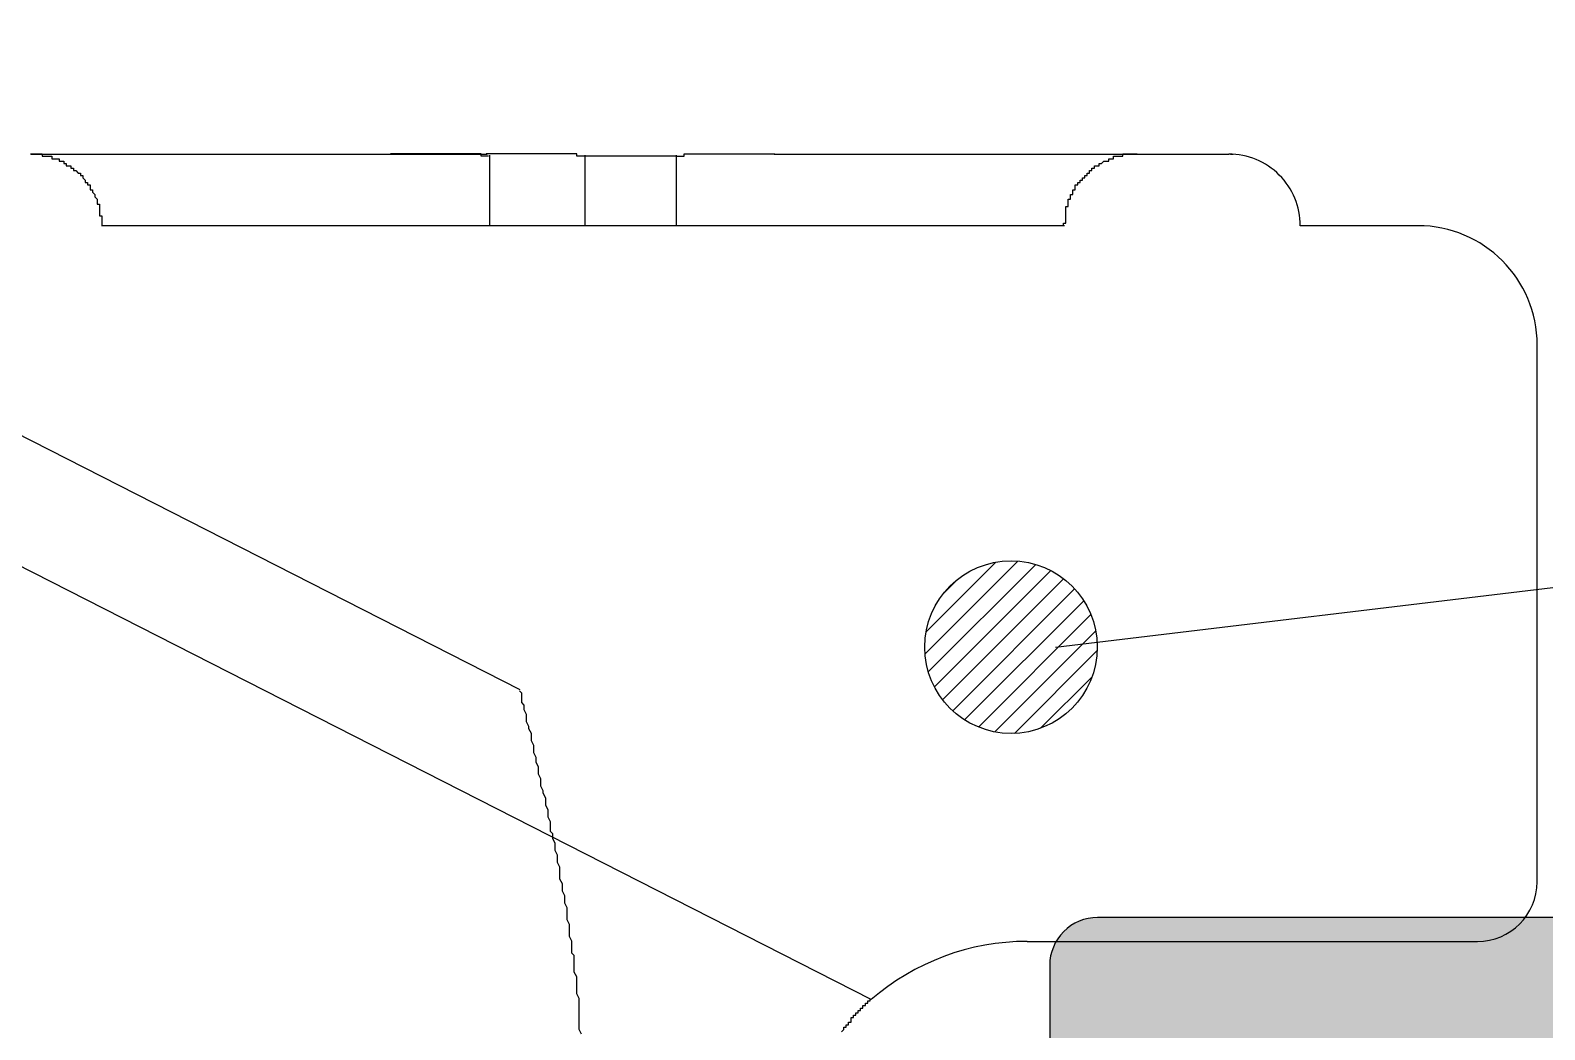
# Model space of a CAD drawing. Header units: millimetres. Extents: x -624 to 1947, y 11274 to 11571.
# Drawn here: x 1339.76 to 1346.11, y 11448.17 to 11452.36 of the extents above; entities that cross this region are included whole.
import ezdxf

# ---------------------------------------------------------------- set-up
doc = ezdxf.new("R2010")
doc.units = ezdxf.units.MM
doc.layers.add('AKSESUAR', color=7, linetype='Continuous')
doc.layers.add('Antet', color=7, linetype='Continuous')

# ---------------------------------------------------------------- blocks, each defined once
blk = doc.blocks.new('FGHDFHGFD')
at = {"color": 7, "linetype": 'Continuous'}
for p, q in [((5432.4529, 1210.8437), (5427.989, 1213.1182)), ((5430.4002, 1213.0893), (5430.4, 1213.0893)), ((5430.4014, 1213.0893), (5431.9146, 1213.0893)), ((5431.9146, 1213.0893), (5432.3146, 1213.0893)), ((5432.3239, 1213.0844), (5432.3239, 1212.7893)), ((5432.7239, 1213.0844), (5432.7239, 1212.7893)), ((5433.1083, 1212.7893), (5433.1083, 1213.0844)), ((5433.5176, 1213.0893), (5435.0352, 1213.0893)), ((5435.0352, 1213.0893), (5435.423, 1213.0893)), ((5435.431, 1213.0891), (5435.4425, 1213.0893)), ((5434.7342, 1212.7893), (5430.698, 1212.7893)), ((5436.2161, 1212.7893), (5435.723, 1212.7893)), ((5436.7161, 1210.0393), (5436.7161, 1212.2893)), ((5433.9241, 1209.5451), (5429.1123, 1211.9968)), ((5434.5789, 1209.7893), (5436.4661, 1209.7893))]:
    blk.add_line(p, q, dxfattribs=at)
at = {"color": 7}
for points in [[(5430.4, 1213.09, 0), (5430.4, 1213.09, 0), (5430.4, 1213.09, 0), (5430.4, 1213.09, 0), (5430.41, 1213.09, 0), (5430.41, 1213.09, 0), (5430.41, 1213.09, 0), (5430.41, 1213.09, 0), (5430.41, 1213.09, 0), (5430.41, 1213.09, 0), (5430.42, 1213.09, 0), (5430.42, 1213.09, 0), (5430.42, 1213.09, 0), (5430.42, 1213.09, 0), (5430.42, 1213.09, 0), (5430.42, 1213.09, 0), (5430.43, 1213.09, 0), (5430.43, 1213.09, 0), (5430.43, 1213.09, 0), (5430.43, 1213.09, 0), (5430.43, 1213.09, 0), (5430.43, 1213.09, 0), (5430.44, 1213.09, 0), (5430.44, 1213.09, 0), (5430.44, 1213.09, 0), (5430.44, 1213.09, 0), (5430.44, 1213.09, 0), (5430.44, 1213.09, 0), (5430.44, 1213.09, 0), (5430.45, 1213.09, 0), (5430.45, 1213.08, 0), (5430.45, 1213.08, 0), (5430.45, 1213.08, 0), (5430.45, 1213.08, 0), (5430.45, 1213.08, 0), (5430.46, 1213.08, 0), (5430.46, 1213.08, 0), (5430.46, 1213.08, 0), (5430.46, 1213.08, 0), (5430.46, 1213.08, 0), (5430.46, 1213.08, 0), (5430.47, 1213.08, 0), (5430.47, 1213.08, 0), (5430.47, 1213.08, 0), (5430.47, 1213.08, 0), (5430.47, 1213.08, 0), (5430.47, 1213.08, 0), (5430.48, 1213.08, 0), (5430.48, 1213.08, 0), (5430.48, 1213.08, 0), (5430.48, 1213.08, 0), (5430.48, 1213.08, 0), (5430.48, 1213.08, 0), (5430.48, 1213.08, 0), (5430.49, 1213.08, 0), (5430.49, 1213.08, 0), (5430.49, 1213.08, 0), (5430.49, 1213.07, 0), (5430.49, 1213.07, 0), (5430.49, 1213.07, 0), (5430.5, 1213.07, 0), (5430.5, 1213.07, 0), (5430.5, 1213.07, 0), (5430.5, 1213.07, 0), (5430.5, 1213.07, 0), (5430.5, 1213.07, 0), (5430.5, 1213.07, 0), (5430.51, 1213.07, 0), (5430.51, 1213.07, 0), (5430.51, 1213.07, 0), (5430.51, 1213.07, 0), (5430.51, 1213.07, 0), (5430.51, 1213.07, 0), (5430.52, 1213.07, 0), (5430.52, 1213.06, 0), (5430.52, 1213.06, 0), (5430.52, 1213.06, 0), (5430.52, 1213.06, 0), (5430.52, 1213.06, 0), (5430.52, 1213.06, 0), (5430.53, 1213.06, 0), (5430.53, 1213.06, 0), (5430.53, 1213.06, 0), (5430.53, 1213.06, 0), (5430.53, 1213.06, 0), (5430.53, 1213.06, 0), (5430.53, 1213.06, 0), (5430.54, 1213.06, 0), (5430.54, 1213.05, 0), (5430.54, 1213.05, 0), (5430.54, 1213.05, 0), (5430.54, 1213.05, 0), (5430.54, 1213.05, 0), (5430.54, 1213.05, 0), (5430.55, 1213.05, 0), (5430.55, 1213.05, 0), (5430.55, 1213.05, 0), (5430.55, 1213.05, 0), (5430.55, 1213.05, 0), (5430.55, 1213.05, 0), (5430.55, 1213.04, 0), (5430.56, 1213.04, 0), (5430.56, 1213.04, 0), (5430.56, 1213.04, 0), (5430.56, 1213.04, 0), (5430.56, 1213.04, 0), (5430.56, 1213.04, 0), (5430.56, 1213.04, 0), (5430.57, 1213.04, 0), (5430.57, 1213.04, 0), (5430.57, 1213.04, 0), (5430.57, 1213.03, 0), (5430.57, 1213.03, 0), (5430.57, 1213.03, 0), (5430.57, 1213.03, 0), (5430.58, 1213.03, 0), (5430.58, 1213.03, 0), (5430.58, 1213.03, 0), (5430.58, 1213.03, 0), (5430.58, 1213.03, 0), (5430.58, 1213.03, 0), (5430.58, 1213.03, 0), (5430.58, 1213.02, 0), (5430.59, 1213.02, 0), (5430.59, 1213.02, 0), (5430.59, 1213.02, 0), (5430.59, 1213.02, 0), (5430.59, 1213.02, 0), (5430.59, 1213.02, 0), (5430.59, 1213.02, 0), (5430.59, 1213.02, 0), (5430.6, 1213.01, 0), (5430.6, 1213.01, 0), (5430.6, 1213.01, 0), (5430.6, 1213.01, 0), (5430.6, 1213.01, 0), (5430.6, 1213.01, 0), (5430.6, 1213.01, 0), (5430.6, 1213.01, 0), (5430.61, 1213.01, 0), (5430.61, 1213, 0), (5430.61, 1213, 0), (5430.61, 1213, 0), (5430.61, 1213, 0), (5430.61, 1213, 0), (5430.61, 1213, 0), (5430.61, 1213, 0), (5430.61, 1213, 0), (5430.62, 1213, 0), (5430.62, 1212.99, 0), (5430.62, 1212.99, 0), (5430.62, 1212.99, 0), (5430.62, 1212.99, 0), (5430.62, 1212.99, 0), (5430.62, 1212.99, 0), (5430.62, 1212.99, 0), (5430.62, 1212.99, 0), (5430.63, 1212.98, 0), (5430.63, 1212.98, 0), (5430.63, 1212.98, 0), (5430.63, 1212.98, 0), (5430.63, 1212.98, 0), (5430.63, 1212.98, 0), (5430.63, 1212.98, 0), (5430.63, 1212.98, 0), (5430.63, 1212.97, 0), (5430.63, 1212.97, 0), (5430.64, 1212.97, 0), (5430.64, 1212.97, 0), (5430.64, 1212.97, 0), (5430.64, 1212.97, 0), (5430.64, 1212.97, 0), (5430.64, 1212.97, 0), (5430.64, 1212.96, 0), (5430.64, 1212.96, 0), (5430.64, 1212.96, 0), (5430.64, 1212.96, 0), (5430.65, 1212.96, 0), (5430.65, 1212.96, 0), (5430.65, 1212.96, 0), (5430.65, 1212.95, 0), (5430.65, 1212.95, 0), (5430.65, 1212.95, 0), (5430.65, 1212.95, 0), (5430.65, 1212.95, 0), (5430.65, 1212.95, 0), (5430.65, 1212.95, 0), (5430.65, 1212.94, 0), (5430.66, 1212.94, 0), (5430.66, 1212.94, 0), (5430.66, 1212.94, 0), (5430.66, 1212.94, 0), (5430.66, 1212.94, 0), (5430.66, 1212.94, 0), (5430.66, 1212.93, 0), (5430.66, 1212.93, 0), (5430.66, 1212.93, 0), (5430.66, 1212.93, 0), (5430.66, 1212.93, 0), (5430.66, 1212.93, 0), (5430.66, 1212.93, 0), (5430.67, 1212.92, 0), (5430.67, 1212.92, 0), (5430.67, 1212.92, 0), (5430.67, 1212.92, 0), (5430.67, 1212.92, 0), (5430.67, 1212.92, 0), (5430.67, 1212.92, 0), (5430.67, 1212.91, 0), (5430.67, 1212.91, 0), (5430.67, 1212.91, 0), (5430.67, 1212.91, 0), (5430.67, 1212.91, 0), (5430.67, 1212.91, 0), (5430.67, 1212.91, 0), (5430.68, 1212.9, 0), (5430.68, 1212.9, 0), (5430.68, 1212.9, 0), (5430.68, 1212.9, 0), (5430.68, 1212.9, 0), (5430.68, 1212.9, 0), (5430.68, 1212.89, 0), (5430.68, 1212.89, 0), (5430.68, 1212.89, 0), (5430.68, 1212.89, 0), (5430.68, 1212.89, 0), (5430.68, 1212.89, 0), (5430.68, 1212.89, 0), (5430.68, 1212.88, 0), (5430.68, 1212.88, 0), (5430.68, 1212.88, 0), (5430.68, 1212.88, 0), (5430.68, 1212.88, 0), (5430.69, 1212.88, 0), (5430.69, 1212.87, 0), (5430.69, 1212.87, 0), (5430.69, 1212.87, 0), (5430.69, 1212.87, 0), (5430.69, 1212.87, 0), (5430.69, 1212.87, 0), (5430.69, 1212.87, 0), (5430.69, 1212.86, 0), (5430.69, 1212.86, 0), (5430.69, 1212.86, 0), (5430.69, 1212.86, 0), (5430.69, 1212.86, 0), (5430.69, 1212.86, 0), (5430.69, 1212.85, 0), (5430.69, 1212.85, 0), (5430.69, 1212.85, 0), (5430.69, 1212.85, 0), (5430.69, 1212.85, 0), (5430.69, 1212.85, 0), (5430.69, 1212.84, 0), (5430.69, 1212.84, 0), (5430.69, 1212.84, 0), (5430.69, 1212.84, 0), (5430.69, 1212.84, 0), (5430.69, 1212.84, 0), (5430.69, 1212.83, 0), (5430.69, 1212.83, 0), (5430.69, 1212.83, 0), (5430.7, 1212.83, 0), (5430.7, 1212.83, 0), (5430.7, 1212.83, 0), (5430.7, 1212.83, 0), (5430.7, 1212.82, 0), (5430.7, 1212.82, 0), (5430.7, 1212.82, 0), (5430.7, 1212.82, 0), (5430.7, 1212.82, 0), (5430.7, 1212.82, 0), (5430.7, 1212.81, 0), (5430.7, 1212.81, 0), (5430.7, 1212.81, 0), (5430.7, 1212.81, 0), (5430.7, 1212.81, 0), (5430.7, 1212.81, 0), (5430.7, 1212.8, 0), (5430.7, 1212.8, 0), (5430.7, 1212.8, 0), (5430.7, 1212.8, 0), (5430.7, 1212.8, 0), (5430.7, 1212.8, 0), (5430.7, 1212.79, 0), (5430.7, 1212.79, 0), (5430.7, 1212.79, 0), (5430.7, 1212.79, 0)], [(5432.32, 1213.08, 0), (5432.32, 1213.08, 0), (5432.32, 1213.08, 0), (5432.32, 1213.08, 0), (5432.31, 1213.08, 0), (5432.31, 1213.08, 0), (5432.31, 1213.08, 0), (5432.31, 1213.08, 0), (5432.3, 1213.08, 0), (5432.3, 1213.08, 0), (5432.3, 1213.08, 0), (5432.3, 1213.08, 0), (5432.29, 1213.08, 0), (5432.29, 1213.08, 0), (5432.29, 1213.09, 0), (5432.29, 1213.09, 0), (5432.28, 1213.09, 0), (5432.28, 1213.09, 0), (5432.28, 1213.09, 0), (5432.27, 1213.09, 0), (5432.27, 1213.09, 0), (5432.27, 1213.09, 0), (5432.27, 1213.09, 0), (5432.26, 1213.09, 0), (5432.26, 1213.09, 0), (5432.26, 1213.09, 0), (5432.26, 1213.09, 0), (5432.25, 1213.09, 0), (5432.25, 1213.09, 0), (5432.25, 1213.09, 0), (5432.25, 1213.09, 0), (5432.24, 1213.09, 0), (5432.24, 1213.09, 0), (5432.24, 1213.09, 0), (5432.24, 1213.09, 0), (5432.23, 1213.09, 0), (5432.23, 1213.09, 0), (5432.23, 1213.09, 0), (5432.23, 1213.09, 0), (5432.22, 1213.09, 0), (5432.22, 1213.09, 0), (5432.22, 1213.09, 0), (5432.22, 1213.09, 0), (5432.21, 1213.09, 0), (5432.21, 1213.09, 0), (5432.21, 1213.09, 0), (5432.21, 1213.09, 0), (5432.2, 1213.09, 0), (5432.2, 1213.09, 0), (5432.2, 1213.09, 0), (5432.2, 1213.09, 0), (5432.19, 1213.09, 0), (5432.19, 1213.09, 0), (5432.19, 1213.09, 0), (5432.18, 1213.09, 0), (5432.18, 1213.09, 0), (5432.18, 1213.09, 0), (5432.18, 1213.09, 0), (5432.17, 1213.09, 0), (5432.17, 1213.09, 0), (5432.17, 1213.09, 0), (5432.17, 1213.09, 0), (5432.16, 1213.09, 0), (5432.16, 1213.09, 0), (5432.16, 1213.09, 0), (5432.16, 1213.09, 0), (5432.15, 1213.09, 0), (5432.15, 1213.09, 0), (5432.15, 1213.09, 0), (5432.15, 1213.09, 0), (5432.14, 1213.09, 0), (5432.14, 1213.09, 0), (5432.14, 1213.09, 0), (5432.14, 1213.09, 0), (5432.13, 1213.09, 0), (5432.13, 1213.09, 0), (5432.13, 1213.09, 0), (5432.13, 1213.09, 0), (5432.12, 1213.09, 0), (5432.12, 1213.09, 0), (5432.12, 1213.09, 0), (5432.12, 1213.09, 0), (5432.11, 1213.09, 0), (5432.11, 1213.09, 0), (5432.11, 1213.09, 0), (5432.11, 1213.09, 0), (5432.1, 1213.09, 0), (5432.1, 1213.09, 0), (5432.1, 1213.09, 0), (5432.09, 1213.09, 0), (5432.09, 1213.09, 0), (5432.09, 1213.09, 0), (5432.09, 1213.09, 0), (5432.08, 1213.09, 0), (5432.08, 1213.09, 0), (5432.08, 1213.09, 0), (5432.08, 1213.09, 0), (5432.07, 1213.09, 0), (5432.07, 1213.09, 0), (5432.07, 1213.09, 0), (5432.07, 1213.09, 0), (5432.06, 1213.09, 0), (5432.06, 1213.09, 0), (5432.06, 1213.09, 0), (5432.06, 1213.09, 0), (5432.05, 1213.09, 0), (5432.05, 1213.09, 0), (5432.05, 1213.09, 0), (5432.05, 1213.09, 0), (5432.04, 1213.09, 0), (5432.04, 1213.09, 0), (5432.04, 1213.09, 0), (5432.04, 1213.09, 0), (5432.03, 1213.09, 0), (5432.03, 1213.09, 0), (5432.03, 1213.09, 0), (5432.03, 1213.09, 0), (5432.02, 1213.09, 0), (5432.02, 1213.09, 0), (5432.02, 1213.09, 0), (5432.01, 1213.09, 0), (5432.01, 1213.09, 0), (5432.01, 1213.09, 0), (5432.01, 1213.09, 0), (5432, 1213.09, 0), (5432, 1213.09, 0), (5432, 1213.09, 0), (5432, 1213.09, 0), (5431.99, 1213.09, 0), (5431.99, 1213.09, 0), (5431.99, 1213.09, 0), (5431.99, 1213.09, 0), (5431.98, 1213.09, 0), (5431.98, 1213.09, 0), (5431.98, 1213.09, 0), (5431.98, 1213.09, 0), (5431.97, 1213.09, 0), (5431.97, 1213.09, 0), (5431.97, 1213.09, 0), (5431.97, 1213.09, 0), (5431.96, 1213.09, 0), (5431.96, 1213.09, 0), (5431.96, 1213.09, 0), (5431.96, 1213.09, 0), (5431.95, 1213.09, 0), (5431.95, 1213.09, 0), (5431.95, 1213.09, 0), (5431.95, 1213.09, 0), (5431.94, 1213.09, 0), (5431.94, 1213.09, 0), (5431.94, 1213.09, 0), (5431.94, 1213.09, 0), (5431.93, 1213.09, 0), (5431.93, 1213.09, 0), (5431.93, 1213.09, 0), (5431.92, 1213.09, 0), (5431.92, 1213.09, 0), (5431.92, 1213.09, 0), (5431.92, 1213.09, 0), (5431.91, 1213.09, 0)], [(5432.72, 1213.08, 0), (5432.72, 1213.08, 0), (5432.72, 1213.08, 0), (5432.72, 1213.08, 0), (5432.72, 1213.08, 0), (5432.71, 1213.08, 0), (5432.71, 1213.08, 0), (5432.71, 1213.08, 0), (5432.71, 1213.08, 0), (5432.7, 1213.08, 0), (5432.7, 1213.08, 0), (5432.7, 1213.08, 0), (5432.7, 1213.08, 0), (5432.7, 1213.08, 0), (5432.69, 1213.08, 0), (5432.69, 1213.08, 0), (5432.69, 1213.09, 0), (5432.69, 1213.09, 0), (5432.69, 1213.09, 0), (5432.68, 1213.09, 0), (5432.68, 1213.09, 0), (5432.68, 1213.09, 0), (5432.68, 1213.09, 0), (5432.67, 1213.09, 0), (5432.67, 1213.09, 0), (5432.67, 1213.09, 0), (5432.67, 1213.09, 0), (5432.67, 1213.09, 0), (5432.66, 1213.09, 0), (5432.66, 1213.09, 0), (5432.66, 1213.09, 0), (5432.66, 1213.09, 0), (5432.66, 1213.09, 0), (5432.65, 1213.09, 0), (5432.65, 1213.09, 0), (5432.65, 1213.09, 0), (5432.65, 1213.09, 0), (5432.64, 1213.09, 0), (5432.64, 1213.09, 0), (5432.64, 1213.09, 0), (5432.64, 1213.09, 0), (5432.64, 1213.09, 0), (5432.63, 1213.09, 0), (5432.63, 1213.09, 0), (5432.63, 1213.09, 0), (5432.63, 1213.09, 0), (5432.63, 1213.09, 0), (5432.62, 1213.09, 0), (5432.62, 1213.09, 0), (5432.62, 1213.09, 0), (5432.62, 1213.09, 0), (5432.61, 1213.09, 0), (5432.61, 1213.09, 0), (5432.61, 1213.09, 0), (5432.61, 1213.09, 0), (5432.61, 1213.09, 0), (5432.6, 1213.09, 0), (5432.6, 1213.09, 0), (5432.6, 1213.09, 0), (5432.6, 1213.09, 0), (5432.6, 1213.09, 0), (5432.59, 1213.09, 0), (5432.59, 1213.09, 0), (5432.59, 1213.09, 0), (5432.59, 1213.09, 0), (5432.58, 1213.09, 0), (5432.58, 1213.09, 0), (5432.58, 1213.09, 0), (5432.58, 1213.09, 0), (5432.58, 1213.09, 0), (5432.57, 1213.09, 0), (5432.57, 1213.09, 0), (5432.57, 1213.09, 0), (5432.57, 1213.09, 0), (5432.57, 1213.09, 0), (5432.56, 1213.09, 0), (5432.56, 1213.09, 0), (5432.56, 1213.09, 0), (5432.56, 1213.09, 0), (5432.55, 1213.09, 0), (5432.55, 1213.09, 0), (5432.55, 1213.09, 0), (5432.55, 1213.09, 0), (5432.55, 1213.09, 0), (5432.54, 1213.09, 0), (5432.54, 1213.09, 0), (5432.54, 1213.09, 0), (5432.54, 1213.09, 0), (5432.54, 1213.09, 0), (5432.53, 1213.09, 0), (5432.53, 1213.09, 0), (5432.53, 1213.09, 0), (5432.53, 1213.09, 0), (5432.52, 1213.09, 0), (5432.52, 1213.09, 0), (5432.52, 1213.09, 0), (5432.52, 1213.09, 0), (5432.52, 1213.09, 0), (5432.51, 1213.09, 0), (5432.51, 1213.09, 0), (5432.51, 1213.09, 0), (5432.51, 1213.09, 0), (5432.51, 1213.09, 0), (5432.5, 1213.09, 0), (5432.5, 1213.09, 0), (5432.5, 1213.09, 0), (5432.5, 1213.09, 0), (5432.49, 1213.09, 0), (5432.49, 1213.09, 0), (5432.49, 1213.09, 0), (5432.49, 1213.09, 0), (5432.49, 1213.09, 0), (5432.48, 1213.09, 0), (5432.48, 1213.09, 0), (5432.48, 1213.09, 0), (5432.48, 1213.09, 0), (5432.48, 1213.09, 0), (5432.47, 1213.09, 0), (5432.47, 1213.09, 0), (5432.47, 1213.09, 0), (5432.47, 1213.09, 0), (5432.46, 1213.09, 0), (5432.46, 1213.09, 0), (5432.46, 1213.09, 0), (5432.46, 1213.09, 0), (5432.46, 1213.09, 0), (5432.45, 1213.09, 0), (5432.45, 1213.09, 0), (5432.45, 1213.09, 0), (5432.45, 1213.09, 0), (5432.45, 1213.09, 0), (5432.44, 1213.09, 0), (5432.44, 1213.09, 0), (5432.44, 1213.09, 0), (5432.44, 1213.09, 0), (5432.43, 1213.09, 0), (5432.43, 1213.09, 0), (5432.43, 1213.09, 0), (5432.43, 1213.09, 0), (5432.43, 1213.09, 0), (5432.42, 1213.09, 0), (5432.42, 1213.09, 0), (5432.42, 1213.09, 0), (5432.42, 1213.09, 0), (5432.42, 1213.09, 0), (5432.41, 1213.09, 0), (5432.41, 1213.09, 0), (5432.41, 1213.09, 0), (5432.41, 1213.09, 0), (5432.4, 1213.09, 0), (5432.4, 1213.09, 0), (5432.4, 1213.09, 0), (5432.4, 1213.09, 0), (5432.4, 1213.09, 0), (5432.39, 1213.09, 0), (5432.39, 1213.09, 0), (5432.39, 1213.09, 0), (5432.39, 1213.09, 0), (5432.39, 1213.09, 0), (5432.38, 1213.09, 0), (5432.38, 1213.09, 0), (5432.38, 1213.09, 0), (5432.38, 1213.09, 0), (5432.37, 1213.09, 0), (5432.37, 1213.09, 0), (5432.37, 1213.09, 0), (5432.37, 1213.09, 0), (5432.37, 1213.09, 0), (5432.36, 1213.09, 0), (5432.36, 1213.09, 0), (5432.36, 1213.09, 0), (5432.36, 1213.09, 0), (5432.36, 1213.09, 0), (5432.35, 1213.09, 0), (5432.35, 1213.09, 0), (5432.35, 1213.09, 0), (5432.35, 1213.09, 0), (5432.34, 1213.09, 0), (5432.34, 1213.09, 0), (5432.34, 1213.09, 0), (5432.34, 1213.09, 0), (5432.34, 1213.09, 0), (5432.33, 1213.09, 0), (5432.33, 1213.09, 0), (5432.33, 1213.09, 0), (5432.33, 1213.09, 0), (5432.33, 1213.09, 0), (5432.32, 1213.09, 0), (5432.32, 1213.09, 0), (5432.32, 1213.09, 0), (5432.32, 1213.09, 0), (5432.31, 1213.09, 0)], [(5433.11, 1213.08, 0), (5433.11, 1213.08, 0), (5433.1, 1213.08, 0), (5433.1, 1213.08, 0), (5433.1, 1213.08, 0), (5433.1, 1213.08, 0), (5433.09, 1213.08, 0), (5433.09, 1213.08, 0), (5433.09, 1213.08, 0), (5433.09, 1213.08, 0), (5433.08, 1213.08, 0), (5433.08, 1213.08, 0), (5433.08, 1213.08, 0), (5433.08, 1213.08, 0), (5433.07, 1213.08, 0), (5433.07, 1213.08, 0), (5433.07, 1213.08, 0), (5433.07, 1213.08, 0), (5433.06, 1213.08, 0), (5433.06, 1213.08, 0), (5433.06, 1213.08, 0), (5433.06, 1213.08, 0), (5433.06, 1213.08, 0), (5433.05, 1213.08, 0), (5433.05, 1213.08, 0), (5433.05, 1213.08, 0), (5433.05, 1213.08, 0), (5433.04, 1213.08, 0), (5433.04, 1213.08, 0), (5433.04, 1213.08, 0), (5433.04, 1213.08, 0), (5433.03, 1213.08, 0), (5433.03, 1213.08, 0), (5433.03, 1213.08, 0), (5433.03, 1213.08, 0), (5433.02, 1213.08, 0), (5433.02, 1213.08, 0), (5433.02, 1213.08, 0), (5433.02, 1213.08, 0), (5433.01, 1213.08, 0), (5433.01, 1213.08, 0), (5433.01, 1213.08, 0), (5433.01, 1213.08, 0), (5433, 1213.08, 0), (5433, 1213.08, 0), (5433, 1213.08, 0), (5433, 1213.08, 0), (5432.99, 1213.08, 0), (5432.99, 1213.08, 0), (5432.99, 1213.08, 0), (5432.99, 1213.08, 0), (5432.98, 1213.08, 0), (5432.98, 1213.08, 0), (5432.98, 1213.08, 0), (5432.98, 1213.08, 0), (5432.98, 1213.08, 0), (5432.97, 1213.08, 0), (5432.97, 1213.08, 0), (5432.97, 1213.08, 0), (5432.97, 1213.08, 0), (5432.96, 1213.08, 0), (5432.96, 1213.08, 0), (5432.96, 1213.08, 0), (5432.96, 1213.08, 0), (5432.95, 1213.08, 0), (5432.95, 1213.08, 0), (5432.95, 1213.08, 0), (5432.95, 1213.08, 0), (5432.94, 1213.08, 0), (5432.94, 1213.08, 0), (5432.94, 1213.08, 0), (5432.94, 1213.08, 0), (5432.93, 1213.08, 0), (5432.93, 1213.08, 0), (5432.93, 1213.08, 0), (5432.93, 1213.08, 0), (5432.92, 1213.08, 0), (5432.92, 1213.08, 0), (5432.92, 1213.08, 0), (5432.92, 1213.08, 0), (5432.91, 1213.08, 0), (5432.91, 1213.08, 0), (5432.91, 1213.08, 0), (5432.91, 1213.08, 0), (5432.91, 1213.08, 0), (5432.9, 1213.08, 0), (5432.9, 1213.08, 0), (5432.9, 1213.08, 0), (5432.9, 1213.08, 0), (5432.89, 1213.08, 0), (5432.89, 1213.08, 0), (5432.89, 1213.08, 0), (5432.89, 1213.08, 0), (5432.88, 1213.08, 0), (5432.88, 1213.08, 0), (5432.88, 1213.08, 0), (5432.88, 1213.08, 0), (5432.87, 1213.08, 0), (5432.87, 1213.08, 0), (5432.87, 1213.08, 0), (5432.87, 1213.08, 0), (5432.86, 1213.08, 0), (5432.86, 1213.08, 0), (5432.86, 1213.08, 0), (5432.86, 1213.08, 0), (5432.85, 1213.08, 0), (5432.85, 1213.08, 0), (5432.85, 1213.08, 0), (5432.85, 1213.08, 0), (5432.84, 1213.08, 0), (5432.84, 1213.08, 0), (5432.84, 1213.08, 0), (5432.84, 1213.08, 0), (5432.84, 1213.08, 0), (5432.83, 1213.08, 0), (5432.83, 1213.08, 0), (5432.83, 1213.08, 0), (5432.83, 1213.08, 0), (5432.82, 1213.08, 0), (5432.82, 1213.08, 0), (5432.82, 1213.08, 0), (5432.82, 1213.08, 0), (5432.81, 1213.08, 0), (5432.81, 1213.08, 0), (5432.81, 1213.08, 0), (5432.81, 1213.08, 0), (5432.8, 1213.08, 0), (5432.8, 1213.08, 0), (5432.8, 1213.08, 0), (5432.8, 1213.08, 0), (5432.79, 1213.08, 0), (5432.79, 1213.08, 0), (5432.79, 1213.08, 0), (5432.79, 1213.08, 0), (5432.78, 1213.08, 0), (5432.78, 1213.08, 0), (5432.78, 1213.08, 0), (5432.78, 1213.08, 0), (5432.77, 1213.08, 0), (5432.77, 1213.08, 0), (5432.77, 1213.08, 0), (5432.77, 1213.08, 0), (5432.76, 1213.08, 0), (5432.76, 1213.08, 0), (5432.76, 1213.08, 0), (5432.76, 1213.08, 0), (5432.76, 1213.08, 0), (5432.75, 1213.08, 0), (5432.75, 1213.08, 0), (5432.75, 1213.08, 0), (5432.75, 1213.08, 0), (5432.74, 1213.08, 0), (5432.74, 1213.08, 0), (5432.74, 1213.08, 0), (5432.74, 1213.08, 0), (5432.73, 1213.08, 0), (5432.73, 1213.08, 0), (5432.73, 1213.08, 0), (5432.73, 1213.08, 0), (5432.72, 1213.08, 0)], [(5433.11, 1213.08, 0), (5433.11, 1213.08, 0), (5433.11, 1213.08, 0), (5433.11, 1213.08, 0), (5433.12, 1213.08, 0), (5433.12, 1213.08, 0), (5433.12, 1213.08, 0), (5433.12, 1213.08, 0), (5433.13, 1213.08, 0), (5433.13, 1213.08, 0), (5433.13, 1213.08, 0), (5433.13, 1213.08, 0), (5433.13, 1213.08, 0), (5433.14, 1213.08, 0), (5433.14, 1213.08, 0), (5433.14, 1213.08, 0), (5433.14, 1213.09, 0), (5433.14, 1213.09, 0), (5433.15, 1213.09, 0), (5433.15, 1213.09, 0), (5433.15, 1213.09, 0), (5433.15, 1213.09, 0), (5433.16, 1213.09, 0), (5433.16, 1213.09, 0), (5433.16, 1213.09, 0), (5433.16, 1213.09, 0), (5433.16, 1213.09, 0), (5433.17, 1213.09, 0), (5433.17, 1213.09, 0), (5433.17, 1213.09, 0), (5433.17, 1213.09, 0), (5433.17, 1213.09, 0), (5433.18, 1213.09, 0), (5433.18, 1213.09, 0), (5433.18, 1213.09, 0), (5433.18, 1213.09, 0), (5433.19, 1213.09, 0), (5433.19, 1213.09, 0), (5433.19, 1213.09, 0), (5433.19, 1213.09, 0), (5433.19, 1213.09, 0), (5433.2, 1213.09, 0), (5433.2, 1213.09, 0), (5433.2, 1213.09, 0), (5433.2, 1213.09, 0), (5433.2, 1213.09, 0), (5433.21, 1213.09, 0), (5433.21, 1213.09, 0), (5433.21, 1213.09, 0), (5433.21, 1213.09, 0), (5433.22, 1213.09, 0), (5433.22, 1213.09, 0), (5433.22, 1213.09, 0), (5433.22, 1213.09, 0), (5433.22, 1213.09, 0), (5433.23, 1213.09, 0), (5433.23, 1213.09, 0), (5433.23, 1213.09, 0), (5433.23, 1213.09, 0), (5433.23, 1213.09, 0), (5433.24, 1213.09, 0), (5433.24, 1213.09, 0), (5433.24, 1213.09, 0), (5433.24, 1213.09, 0), (5433.25, 1213.09, 0), (5433.25, 1213.09, 0), (5433.25, 1213.09, 0), (5433.25, 1213.09, 0), (5433.25, 1213.09, 0), (5433.26, 1213.09, 0), (5433.26, 1213.09, 0), (5433.26, 1213.09, 0), (5433.26, 1213.09, 0), (5433.26, 1213.09, 0), (5433.27, 1213.09, 0), (5433.27, 1213.09, 0), (5433.27, 1213.09, 0), (5433.27, 1213.09, 0), (5433.28, 1213.09, 0), (5433.28, 1213.09, 0), (5433.28, 1213.09, 0), (5433.28, 1213.09, 0), (5433.28, 1213.09, 0), (5433.29, 1213.09, 0), (5433.29, 1213.09, 0), (5433.29, 1213.09, 0), (5433.29, 1213.09, 0), (5433.29, 1213.09, 0), (5433.3, 1213.09, 0), (5433.3, 1213.09, 0), (5433.3, 1213.09, 0), (5433.3, 1213.09, 0), (5433.31, 1213.09, 0), (5433.31, 1213.09, 0), (5433.31, 1213.09, 0), (5433.31, 1213.09, 0), (5433.31, 1213.09, 0), (5433.32, 1213.09, 0), (5433.32, 1213.09, 0), (5433.32, 1213.09, 0), (5433.32, 1213.09, 0), (5433.32, 1213.09, 0), (5433.33, 1213.09, 0), (5433.33, 1213.09, 0), (5433.33, 1213.09, 0), (5433.33, 1213.09, 0), (5433.34, 1213.09, 0), (5433.34, 1213.09, 0), (5433.34, 1213.09, 0), (5433.34, 1213.09, 0), (5433.34, 1213.09, 0), (5433.35, 1213.09, 0), (5433.35, 1213.09, 0), (5433.35, 1213.09, 0), (5433.35, 1213.09, 0), (5433.35, 1213.09, 0), (5433.36, 1213.09, 0), (5433.36, 1213.09, 0), (5433.36, 1213.09, 0), (5433.36, 1213.09, 0), (5433.37, 1213.09, 0), (5433.37, 1213.09, 0), (5433.37, 1213.09, 0), (5433.37, 1213.09, 0), (5433.37, 1213.09, 0), (5433.38, 1213.09, 0), (5433.38, 1213.09, 0), (5433.38, 1213.09, 0), (5433.38, 1213.09, 0), (5433.38, 1213.09, 0), (5433.39, 1213.09, 0), (5433.39, 1213.09, 0), (5433.39, 1213.09, 0), (5433.39, 1213.09, 0), (5433.4, 1213.09, 0), (5433.4, 1213.09, 0), (5433.4, 1213.09, 0), (5433.4, 1213.09, 0), (5433.4, 1213.09, 0), (5433.41, 1213.09, 0), (5433.41, 1213.09, 0), (5433.41, 1213.09, 0), (5433.41, 1213.09, 0), (5433.41, 1213.09, 0), (5433.42, 1213.09, 0), (5433.42, 1213.09, 0), (5433.42, 1213.09, 0), (5433.42, 1213.09, 0), (5433.43, 1213.09, 0), (5433.43, 1213.09, 0), (5433.43, 1213.09, 0), (5433.43, 1213.09, 0), (5433.43, 1213.09, 0), (5433.44, 1213.09, 0), (5433.44, 1213.09, 0), (5433.44, 1213.09, 0), (5433.44, 1213.09, 0), (5433.44, 1213.09, 0), (5433.45, 1213.09, 0), (5433.45, 1213.09, 0), (5433.45, 1213.09, 0), (5433.45, 1213.09, 0), (5433.46, 1213.09, 0), (5433.46, 1213.09, 0), (5433.46, 1213.09, 0), (5433.46, 1213.09, 0), (5433.46, 1213.09, 0), (5433.47, 1213.09, 0), (5433.47, 1213.09, 0), (5433.47, 1213.09, 0), (5433.47, 1213.09, 0), (5433.47, 1213.09, 0), (5433.48, 1213.09, 0), (5433.48, 1213.09, 0), (5433.48, 1213.09, 0), (5433.48, 1213.09, 0), (5433.49, 1213.09, 0), (5433.49, 1213.09, 0), (5433.49, 1213.09, 0), (5433.49, 1213.09, 0), (5433.49, 1213.09, 0), (5433.5, 1213.09, 0), (5433.5, 1213.09, 0), (5433.5, 1213.09, 0), (5433.5, 1213.09, 0), (5433.5, 1213.09, 0), (5433.51, 1213.09, 0), (5433.51, 1213.09, 0), (5433.51, 1213.09, 0), (5433.51, 1213.09, 0), (5433.52, 1213.09, 0), (5433.52, 1213.09, 0)], [(5434.73, 1212.79, 0), (5434.73, 1212.79, 0), (5434.73, 1212.79, 0), (5434.73, 1212.79, 0), (5434.73, 1212.8, 0), (5434.73, 1212.8, 0), (5434.73, 1212.8, 0), (5434.73, 1212.8, 0), (5434.74, 1212.8, 0), (5434.74, 1212.8, 0), (5434.74, 1212.81, 0), (5434.74, 1212.81, 0), (5434.74, 1212.81, 0), (5434.74, 1212.81, 0), (5434.74, 1212.81, 0), (5434.74, 1212.81, 0), (5434.74, 1212.82, 0), (5434.74, 1212.82, 0), (5434.74, 1212.82, 0), (5434.74, 1212.82, 0), (5434.74, 1212.82, 0), (5434.74, 1212.82, 0), (5434.74, 1212.83, 0), (5434.74, 1212.83, 0), (5434.74, 1212.83, 0), (5434.74, 1212.83, 0), (5434.74, 1212.83, 0), (5434.74, 1212.83, 0), (5434.74, 1212.84, 0), (5434.74, 1212.84, 0), (5434.74, 1212.84, 0), (5434.74, 1212.84, 0), (5434.74, 1212.84, 0), (5434.74, 1212.84, 0), (5434.74, 1212.84, 0), (5434.74, 1212.85, 0), (5434.74, 1212.85, 0), (5434.74, 1212.85, 0), (5434.74, 1212.85, 0), (5434.74, 1212.85, 0), (5434.74, 1212.85, 0), (5434.74, 1212.86, 0), (5434.74, 1212.86, 0), (5434.74, 1212.86, 0), (5434.74, 1212.86, 0), (5434.74, 1212.86, 0), (5434.74, 1212.86, 0), (5434.74, 1212.87, 0), (5434.74, 1212.87, 0), (5434.74, 1212.87, 0), (5434.75, 1212.87, 0), (5434.75, 1212.87, 0), (5434.75, 1212.87, 0), (5434.75, 1212.88, 0), (5434.75, 1212.88, 0), (5434.75, 1212.88, 0), (5434.75, 1212.88, 0), (5434.75, 1212.88, 0), (5434.75, 1212.88, 0), (5434.75, 1212.88, 0), (5434.75, 1212.89, 0), (5434.75, 1212.89, 0), (5434.75, 1212.89, 0), (5434.75, 1212.89, 0), (5434.75, 1212.89, 0), (5434.75, 1212.89, 0), (5434.75, 1212.9, 0), (5434.75, 1212.9, 0), (5434.75, 1212.9, 0), (5434.76, 1212.9, 0), (5434.76, 1212.9, 0), (5434.76, 1212.9, 0), (5434.76, 1212.9, 0), (5434.76, 1212.91, 0), (5434.76, 1212.91, 0), (5434.76, 1212.91, 0), (5434.76, 1212.91, 0), (5434.76, 1212.91, 0), (5434.76, 1212.91, 0), (5434.76, 1212.92, 0), (5434.76, 1212.92, 0), (5434.76, 1212.92, 0), (5434.76, 1212.92, 0), (5434.76, 1212.92, 0), (5434.77, 1212.92, 0), (5434.77, 1212.92, 0), (5434.77, 1212.93, 0), (5434.77, 1212.93, 0), (5434.77, 1212.93, 0), (5434.77, 1212.93, 0), (5434.77, 1212.93, 0), (5434.77, 1212.93, 0), (5434.77, 1212.93, 0), (5434.77, 1212.94, 0), (5434.77, 1212.94, 0), (5434.77, 1212.94, 0), (5434.77, 1212.94, 0), (5434.78, 1212.94, 0), (5434.78, 1212.94, 0), (5434.78, 1212.94, 0), (5434.78, 1212.95, 0), (5434.78, 1212.95, 0), (5434.78, 1212.95, 0), (5434.78, 1212.95, 0), (5434.78, 1212.95, 0), (5434.78, 1212.95, 0), (5434.78, 1212.95, 0), (5434.78, 1212.96, 0), (5434.79, 1212.96, 0), (5434.79, 1212.96, 0), (5434.79, 1212.96, 0), (5434.79, 1212.96, 0), (5434.79, 1212.96, 0), (5434.79, 1212.96, 0), (5434.79, 1212.96, 0), (5434.79, 1212.97, 0), (5434.79, 1212.97, 0), (5434.79, 1212.97, 0), (5434.79, 1212.97, 0), (5434.8, 1212.97, 0), (5434.8, 1212.97, 0), (5434.8, 1212.97, 0), (5434.8, 1212.98, 0), (5434.8, 1212.98, 0), (5434.8, 1212.98, 0), (5434.8, 1212.98, 0), (5434.8, 1212.98, 0), (5434.8, 1212.98, 0), (5434.81, 1212.98, 0), (5434.81, 1212.98, 0), (5434.81, 1212.99, 0), (5434.81, 1212.99, 0), (5434.81, 1212.99, 0), (5434.81, 1212.99, 0), (5434.81, 1212.99, 0), (5434.81, 1212.99, 0), (5434.81, 1212.99, 0), (5434.82, 1212.99, 0), (5434.82, 1213, 0), (5434.82, 1213, 0), (5434.82, 1213, 0), (5434.82, 1213, 0), (5434.82, 1213, 0), (5434.82, 1213, 0), (5434.82, 1213, 0), (5434.82, 1213, 0), (5434.83, 1213, 0), (5434.83, 1213.01, 0), (5434.83, 1213.01, 0), (5434.83, 1213.01, 0), (5434.83, 1213.01, 0), (5434.83, 1213.01, 0), (5434.83, 1213.01, 0), (5434.83, 1213.01, 0), (5434.84, 1213.01, 0), (5434.84, 1213.01, 0), (5434.84, 1213.02, 0), (5434.84, 1213.02, 0), (5434.84, 1213.02, 0), (5434.84, 1213.02, 0), (5434.84, 1213.02, 0), (5434.84, 1213.02, 0), (5434.85, 1213.02, 0), (5434.85, 1213.02, 0), (5434.85, 1213.02, 0), (5434.85, 1213.02, 0), (5434.85, 1213.03, 0), (5434.85, 1213.03, 0), (5434.85, 1213.03, 0), (5434.85, 1213.03, 0), (5434.86, 1213.03, 0), (5434.86, 1213.03, 0), (5434.86, 1213.03, 0), (5434.86, 1213.03, 0), (5434.86, 1213.03, 0), (5434.86, 1213.03, 0), (5434.86, 1213.04, 0), (5434.86, 1213.04, 0), (5434.87, 1213.04, 0), (5434.87, 1213.04, 0), (5434.87, 1213.04, 0), (5434.87, 1213.04, 0), (5434.87, 1213.04, 0), (5434.87, 1213.04, 0), (5434.87, 1213.04, 0), (5434.88, 1213.04, 0), (5434.88, 1213.04, 0), (5434.88, 1213.05, 0), (5434.88, 1213.05, 0), (5434.88, 1213.05, 0), (5434.88, 1213.05, 0), (5434.88, 1213.05, 0), (5434.89, 1213.05, 0), (5434.89, 1213.05, 0), (5434.89, 1213.05, 0), (5434.89, 1213.05, 0), (5434.89, 1213.05, 0), (5434.89, 1213.05, 0), (5434.89, 1213.05, 0), (5434.9, 1213.06, 0), (5434.9, 1213.06, 0), (5434.9, 1213.06, 0), (5434.9, 1213.06, 0), (5434.9, 1213.06, 0), (5434.9, 1213.06, 0), (5434.9, 1213.06, 0), (5434.91, 1213.06, 0), (5434.91, 1213.06, 0), (5434.91, 1213.06, 0), (5434.91, 1213.06, 0), (5434.91, 1213.06, 0), (5434.91, 1213.06, 0), (5434.92, 1213.06, 0), (5434.92, 1213.07, 0), (5434.92, 1213.07, 0), (5434.92, 1213.07, 0), (5434.92, 1213.07, 0), (5434.92, 1213.07, 0), (5434.92, 1213.07, 0), (5434.93, 1213.07, 0), (5434.93, 1213.07, 0), (5434.93, 1213.07, 0), (5434.93, 1213.07, 0), (5434.93, 1213.07, 0), (5434.93, 1213.07, 0), (5434.94, 1213.07, 0), (5434.94, 1213.07, 0), (5434.94, 1213.07, 0), (5434.94, 1213.07, 0), (5434.94, 1213.07, 0), (5434.94, 1213.08, 0), (5434.94, 1213.08, 0), (5434.95, 1213.08, 0), (5434.95, 1213.08, 0), (5434.95, 1213.08, 0), (5434.95, 1213.08, 0), (5434.95, 1213.08, 0), (5434.95, 1213.08, 0), (5434.96, 1213.08, 0), (5434.96, 1213.08, 0), (5434.96, 1213.08, 0), (5434.96, 1213.08, 0), (5434.96, 1213.08, 0), (5434.96, 1213.08, 0), (5434.97, 1213.08, 0), (5434.97, 1213.08, 0), (5434.97, 1213.08, 0), (5434.97, 1213.08, 0), (5434.97, 1213.08, 0), (5434.97, 1213.08, 0), (5434.97, 1213.08, 0), (5434.98, 1213.08, 0), (5434.98, 1213.08, 0), (5434.98, 1213.08, 0), (5434.98, 1213.08, 0), (5434.98, 1213.08, 0), (5434.98, 1213.09, 0), (5434.99, 1213.09, 0), (5434.99, 1213.09, 0), (5434.99, 1213.09, 0), (5434.99, 1213.09, 0), (5434.99, 1213.09, 0), (5434.99, 1213.09, 0), (5435, 1213.09, 0), (5435, 1213.09, 0), (5435, 1213.09, 0), (5435, 1213.09, 0), (5435, 1213.09, 0), (5435, 1213.09, 0), (5435.01, 1213.09, 0), (5435.01, 1213.09, 0), (5435.01, 1213.09, 0), (5435.01, 1213.09, 0), (5435.01, 1213.09, 0), (5435.01, 1213.09, 0), (5435.02, 1213.09, 0), (5435.02, 1213.09, 0), (5435.02, 1213.09, 0), (5435.02, 1213.09, 0), (5435.02, 1213.09, 0), (5435.02, 1213.09, 0), (5435.03, 1213.09, 0), (5435.03, 1213.09, 0), (5435.03, 1213.09, 0), (5435.03, 1213.09, 0), (5435.03, 1213.09, 0), (5435.03, 1213.09, 0), (5435.04, 1213.09, 0)], [(5432.71, 1209.4, 0), (5432.7, 1209.42, 0), (5432.7, 1209.43, 0), (5432.7, 1209.45, 0), (5432.7, 1209.47, 0), (5432.7, 1209.49, 0), (5432.7, 1209.5, 0), (5432.7, 1209.52, 0), (5432.7, 1209.54, 0), (5432.7, 1209.55, 0), (5432.69, 1209.57, 0), (5432.69, 1209.59, 0), (5432.69, 1209.61, 0), (5432.69, 1209.62, 0), (5432.69, 1209.64, 0), (5432.68, 1209.66, 0), (5432.68, 1209.67, 0), (5432.68, 1209.69, 0), (5432.68, 1209.71, 0), (5432.68, 1209.73, 0), (5432.67, 1209.74, 0), (5432.67, 1209.76, 0), (5432.67, 1209.78, 0), (5432.67, 1209.79, 0), (5432.66, 1209.81, 0), (5432.66, 1209.83, 0), (5432.66, 1209.85, 0), (5432.66, 1209.86, 0), (5432.65, 1209.88, 0), (5432.65, 1209.9, 0), (5432.65, 1209.91, 0), (5432.65, 1209.93, 0), (5432.64, 1209.95, 0), (5432.64, 1209.97, 0), (5432.64, 1209.98, 0), (5432.63, 1210, 0), (5432.63, 1210.02, 0), (5432.63, 1210.03, 0), (5432.62, 1210.05, 0), (5432.62, 1210.07, 0), (5432.62, 1210.08, 0), (5432.62, 1210.1, 0), (5432.61, 1210.12, 0), (5432.61, 1210.14, 0), (5432.61, 1210.15, 0), (5432.6, 1210.17, 0), (5432.6, 1210.19, 0), (5432.6, 1210.2, 0), (5432.59, 1210.22, 0), (5432.59, 1210.24, 0), (5432.58, 1210.25, 0), (5432.58, 1210.27, 0), (5432.58, 1210.29, 0), (5432.57, 1210.31, 0), (5432.57, 1210.32, 0), (5432.57, 1210.34, 0), (5432.56, 1210.36, 0), (5432.56, 1210.37, 0), (5432.56, 1210.39, 0), (5432.55, 1210.41, 0), (5432.55, 1210.42, 0), (5432.54, 1210.44, 0), (5432.54, 1210.46, 0), (5432.54, 1210.47, 0), (5432.53, 1210.49, 0), (5432.53, 1210.51, 0), (5432.53, 1210.52, 0), (5432.52, 1210.54, 0), (5432.52, 1210.56, 0), (5432.51, 1210.58, 0), (5432.51, 1210.59, 0), (5432.51, 1210.61, 0), (5432.5, 1210.63, 0), (5432.5, 1210.64, 0), (5432.5, 1210.66, 0), (5432.49, 1210.68, 0), (5432.49, 1210.69, 0), (5432.48, 1210.71, 0), (5432.48, 1210.73, 0), (5432.48, 1210.74, 0), (5432.47, 1210.76, 0), (5432.47, 1210.78, 0), (5432.46, 1210.79, 0), (5432.46, 1210.81, 0), (5432.46, 1210.83, 0), (5432.45, 1210.84, 0)], [(5433.8, 1209.41, 0), (5433.81, 1209.42, 0), (5433.81, 1209.42, 0), (5433.81, 1209.42, 0), (5433.81, 1209.42, 0), (5433.81, 1209.42, 0), (5433.81, 1209.43, 0), (5433.81, 1209.43, 0), (5433.82, 1209.43, 0), (5433.82, 1209.43, 0), (5433.82, 1209.43, 0), (5433.82, 1209.44, 0), (5433.82, 1209.44, 0), (5433.82, 1209.44, 0), (5433.82, 1209.44, 0), (5433.83, 1209.44, 0), (5433.83, 1209.44, 0), (5433.83, 1209.45, 0), (5433.83, 1209.45, 0), (5433.83, 1209.45, 0), (5433.83, 1209.45, 0), (5433.84, 1209.45, 0), (5433.84, 1209.46, 0), (5433.84, 1209.46, 0), (5433.84, 1209.46, 0), (5433.84, 1209.46, 0), (5433.84, 1209.46, 0), (5433.84, 1209.47, 0), (5433.85, 1209.47, 0), (5433.85, 1209.47, 0), (5433.85, 1209.47, 0), (5433.85, 1209.47, 0), (5433.85, 1209.47, 0), (5433.85, 1209.48, 0), (5433.86, 1209.48, 0), (5433.86, 1209.48, 0), (5433.86, 1209.48, 0), (5433.86, 1209.48, 0), (5433.86, 1209.48, 0), (5433.86, 1209.49, 0), (5433.87, 1209.49, 0), (5433.87, 1209.49, 0), (5433.87, 1209.49, 0), (5433.87, 1209.49, 0), (5433.87, 1209.5, 0), (5433.87, 1209.5, 0), (5433.88, 1209.5, 0), (5433.88, 1209.5, 0), (5433.88, 1209.5, 0), (5433.88, 1209.5, 0), (5433.88, 1209.51, 0), (5433.88, 1209.51, 0), (5433.89, 1209.51, 0), (5433.89, 1209.51, 0), (5433.89, 1209.51, 0), (5433.89, 1209.51, 0), (5433.89, 1209.52, 0), (5433.89, 1209.52, 0), (5433.9, 1209.52, 0), (5433.9, 1209.52, 0), (5433.9, 1209.52, 0), (5433.9, 1209.52, 0), (5433.9, 1209.53, 0), (5433.9, 1209.53, 0), (5433.91, 1209.53, 0), (5433.91, 1209.53, 0), (5433.91, 1209.53, 0), (5433.91, 1209.53, 0), (5433.91, 1209.54, 0), (5433.91, 1209.54, 0), (5433.92, 1209.54, 0), (5433.92, 1209.54, 0), (5433.92, 1209.54, 0), (5433.92, 1209.54, 0), (5433.92, 1209.55, 0)]]:
    blk.add_polyline3d(points, dxfattribs=at)
at = {"color": 7, "linetype": 'Continuous'}
for centre, radius, start, end in [((5435.423, 1212.7893), 0.3, 359.99489, 90.00511), ((5436.2161, 1212.2893), 0.5, 0.00152, 89.99848), ((5436.4661, 1210.0393), 0.25, 270.00494, 359.99506), ((5434.579, 1208.7891), 1.0002, 90.00414, 130.90264)]:
    blk.add_arc(centre, radius, start, end, dxfattribs=at)

msp = doc.modelspace()

# ---------------------------------------------------------------- hatches: boundary and pattern name
at = {"layer": 'AKSESUAR', "linetype": 'ByBlock'}
h = msp.add_hatch(color=30, dxfattribs=at)
h.paths.add_polyline_path([(1351.0343, 11434.6387), (1351.0343, 11465.6558, 0.198912), (1350.9757, 11465.7972), (1350.0929, 11466.6801, 0.198914), (1349.9515, 11466.7387), (1345.0343, 11466.7387), (1345.0343, 11464.8541, 0.26795), (1345.1343, 11464.6809), (1345.3343, 11464.5655, 0.131657), (1345.4343, 11464.5387), (1345.8343, 11464.5387, 0.414213), (1346.0343, 11464.7387), (1346.0343, 11465.5387), (1349.1716, 11465.5387, -0.198915), (1349.313, 11465.4801), (1349.4757, 11465.3173, -0.19891), (1349.5343, 11465.1759), (1349.5343, 11460.7387, -0.414211), (1349.3343, 11460.5387), (1346.0343, 11460.5387), (1346.0343, 11461.3387, 0.414212), (1345.8343, 11461.5387), (1345.4343, 11461.5387, 0.131648), (1345.3343, 11461.5119), (1345.1343, 11461.3964, 0.267949), (1345.0343, 11461.2232), (1345.0343, 11459.3387), (1346.1343, 11459.3387), (1346.1343, 11458.6315, 0.267949), (1346.5343, 11457.9387), (1346.8343, 11457.7655, 0.577351), (1347.1343, 11457.9387), (1347.1343, 11459.3387), (1349.3343, 11459.3387), (1349.3343, 11444.6387), (1347.1343, 11444.6387), (1347.1343, 11448.1387), (1346.6343, 11448.6387), (1344.2343, 11448.6387, 0.414216), (1344.0343, 11448.4387), (1344.0343, 11447.8387, 0.414217), (1344.2343, 11447.6387), (1345.5343, 11447.6387), (1345.5343, 11444.6387), (1334.7843, 11444.6387, 0.414214), (1334.2843, 11444.1387), (1334.2843, 11442.8757), (1334.7843, 11442.5572), (1334.2843, 11442.2387), (1334.2843, 11441.0757), (1334.7843, 11440.7572), (1334.2843, 11440.4387), (1334.2843, 11439.5387), (1332.5843, 11439.5387), (1332.2843, 11439.2387), (1331.9843, 11439.5387), (1330.2843, 11439.5387), (1329.7843, 11439.8572), (1330.2843, 11440.1757), (1330.2843, 11441.3387), (1329.7843, 11441.6572), (1330.2843, 11441.9757), (1330.2843, 11443.1387), (1329.7843, 11443.4572), (1330.2843, 11443.7757), (1330.2843, 11444.1387, 0.414214), (1329.7843, 11444.6387), (1319.0343, 11444.6387), (1319.0343, 11447.6387), (1320.3343, 11447.6387, 0.414214), (1320.5343, 11447.8387), (1320.5343, 11448.4387, 0.414214), (1320.3343, 11448.6387), (1314.4343, 11448.6387), (1314.4343, 11446.7541, 0.267948), (1314.5343, 11446.5809), (1314.7343, 11446.4655, 0.131652), (1314.8343, 11446.4387), (1315.2343, 11446.4387, 0.414213), (1315.4343, 11446.6387), (1315.4343, 11447.4387, -0.414212), (1315.6343, 11447.6387), (1317.2343, 11447.6387, -0.414212), (1317.4343, 11447.4387), (1317.4343, 11442.4387, -0.414212), (1317.2343, 11442.2387), (1315.6343, 11442.2387, -0.414212), (1315.4343, 11442.4387), (1315.4343, 11443.2387, 0.414213), (1315.2343, 11443.4387), (1314.8343, 11443.4387, 0.131651), (1314.7343, 11443.4119), (1314.5343, 11443.2964, 0.267949), (1314.4343, 11443.1232), (1314.4343, 11436.9177, -0.398959), (1313.4866, 11435.9191), (1296.6238, 11435.0354, 0.39896), (1296.4343, 11434.8356), (1296.4343, 11434.6356, 0.267949), (1296.5343, 11434.4624, -0.57735), (1296.5343, 11433.4232, 0.267949), (1296.4343, 11433.25), (1296.4343, 11430.9387), (1294.2343, 11430.9387), (1294.2343, 11432.7387, 0.414214), (1294.0343, 11432.9387, 0.414214), (1293.0343, 11431.9387), (1293.0343, 11423.0387, 0.414214), (1293.4343, 11422.6387), (1296.3343, 11422.6387, -0.414213), (1296.5343, 11422.4387), (1296.5343, 11415.8387, -0.414213), (1296.3343, 11415.6387), (1294.2343, 11415.6387), (1294.2343, 11417.4387, 0.414214), (1294.0343, 11417.6387, 0.414214), (1293.0343, 11416.6387), (1293.0343, 11414.6387, 0.414213), (1293.2343, 11414.4387), (1297.8343, 11414.4387, 0.414213), (1298.0343, 11414.6387), (1298.0343, 11424.9232, 0.26795), (1297.9343, 11425.0964), (1297.7343, 11425.2119, 0.131651), (1297.6343, 11425.2387), (1297.2343, 11425.2387, 0.414213), (1297.0343, 11425.0387), (1297.0343, 11424.2387, -0.414214), (1296.8343, 11424.0387), (1294.6343, 11424.0387, -0.414214), (1294.4343, 11424.2387), (1294.4343, 11429.2387, -0.414213), (1294.6343, 11429.4387), (1296.8343, 11429.4387, -0.414213), (1297.0343, 11429.2387), (1297.0343, 11428.4387, 0.414214), (1297.2343, 11428.2387), (1297.6343, 11428.2387, 0.131653), (1297.7343, 11428.2655), (1297.9343, 11428.3809, 0.26795), (1298.0343, 11428.5541), (1298.0343, 11431.4387), (1299.4308, 11431.4387, 0.221696), (1299.584, 11431.5101), (1300.0875, 11432.1101, 0.63707), (1299.9343, 11432.4387), (1298.6343, 11432.4387), (1298.6343, 11433.6387), (1314.4343, 11433.6387), (1314.4343, 11432.4387), (1313.1343, 11432.4387, 0.63707), (1312.9811, 11432.1101), (1313.4845, 11431.5101, 0.221696), (1313.6378, 11431.4387), (1315.5343, 11431.4387), (1316.0343, 11431.9387), (1316.0343, 11432.9387, -0.414214), (1316.2343, 11433.1387), (1328.4843, 11433.1387), (1329.2303, 11431.5535, 0.290522), (1329.4112, 11431.4387), (1330.0843, 11431.4387, 0.414215), (1330.2843, 11431.6387), (1330.2843, 11434.1387), (1329.7843, 11434.4572), (1330.2843, 11434.7757), (1330.2843, 11435.9387), (1329.7843, 11436.2572), (1330.2843, 11436.5757), (1330.2843, 11436.8387), (1334.2843, 11436.8387), (1334.2843, 11435.6757), (1334.7843, 11435.3572), (1334.2843, 11435.0387), (1334.2843, 11433.8757), (1334.7843, 11433.5572), (1334.2843, 11433.2387), (1334.2843, 11431.6387, 0.414215), (1334.4843, 11431.4387), (1335.1574, 11431.4387, 0.290523), (1335.3383, 11431.5535), (1336.0843, 11433.1387), (1344.1343, 11433.1387), (1344.1343, 11431.6387, 0.414213), (1344.3343, 11431.4387), (1344.5343, 11431.4387, 0.414214), (1345.0343, 11431.9387), (1345.0343, 11433.1387), (1346.1343, 11433.1387), (1346.1343, 11431.9387, 0.414214), (1346.6343, 11431.4387), (1346.8343, 11431.4387, 0.414214), (1347.0343, 11431.6387), (1347.0343, 11434.4387), (1350.8343, 11434.4387, 0.414212)])
h.paths.add_polyline_path([(1336.0843, 11434.6387), (1336.0843, 11443.1387), (1345.5343, 11443.1387), (1345.5343, 11441.8387, 0.668181), (1345.8757, 11441.6972), (1347.2858, 11443.1073, -0.198917), (1347.3614, 11443.1387), (1349.3343, 11443.1387, -0.414212), (1349.5343, 11442.9387), (1349.5343, 11436.1387, -0.414212), (1349.3343, 11435.9387), (1345.7343, 11435.9387, 0.414214), (1345.5343, 11435.7387), (1345.5343, 11434.6387)], flags=16)
h.paths.add_polyline_path([(1316.3343, 11440.4387), (1318.0343, 11440.4387, 0.414213), (1319.0343, 11441.4387), (1319.0343, 11443.1387), (1328.4843, 11443.1387), (1328.4843, 11434.6387), (1319.0343, 11434.6387), (1319.0343, 11436.4387, 0.683705), (1318.687, 11436.5739), (1317.0289, 11434.7681, -0.683706), (1316.3343, 11435.0387)], flags=16)
at = {"layer": 'Antet'}
h = msp.add_hatch(dxfattribs=at)
h.set_pattern_fill('LINE', color=0, scale=0.5, angle=45, style=0)
h.set_pattern_definition([(45, (2370.22836, 11413.943657), (-0.044194174, 0.044194174), [])])
edge = h.paths.add_edge_path()
edge.add_arc((1343.8721, 11449.7722), 0.3618, 0, 360)

# ---------------------------------------------------------------- linework, layer by layer
at = {"color": 140}
msp.add_line((1344.059, 11449.7722), (1361.4959, 11451.8672), dxfattribs=at)
at = {"color": 0}
msp.add_lwpolyline([(1349.3343, 11459.3387), (1349.3343, 11444.6387), (1347.1343, 11444.6387), (1347.1343, 11448.1387), (1346.6343, 11448.6387), (1344.2343, 11448.6387, 0.414216), (1344.0343, 11448.4387), (1344.0343, 11447.8387, 0.414217), (1344.2343, 11447.6387), (1345.5343, 11447.6387), (1345.5343, 11444.6387), (1334.7843, 11444.6387, 0.414214)], format="xyb", dxfattribs=at)
at = {"layer": 'Antet', "color": 0}
msp.add_circle((1343.8721, 11449.7722), 0.3618, dxfattribs=at)

# ---------------------------------------------------------------- block references
at = {"layer": 'AKSESUAR'}
msp.add_blockref('FGHDFHGFD', (-4090.6385, 10238.7495), dxfattribs=at)

doc.saveas('drawing.dxf')
